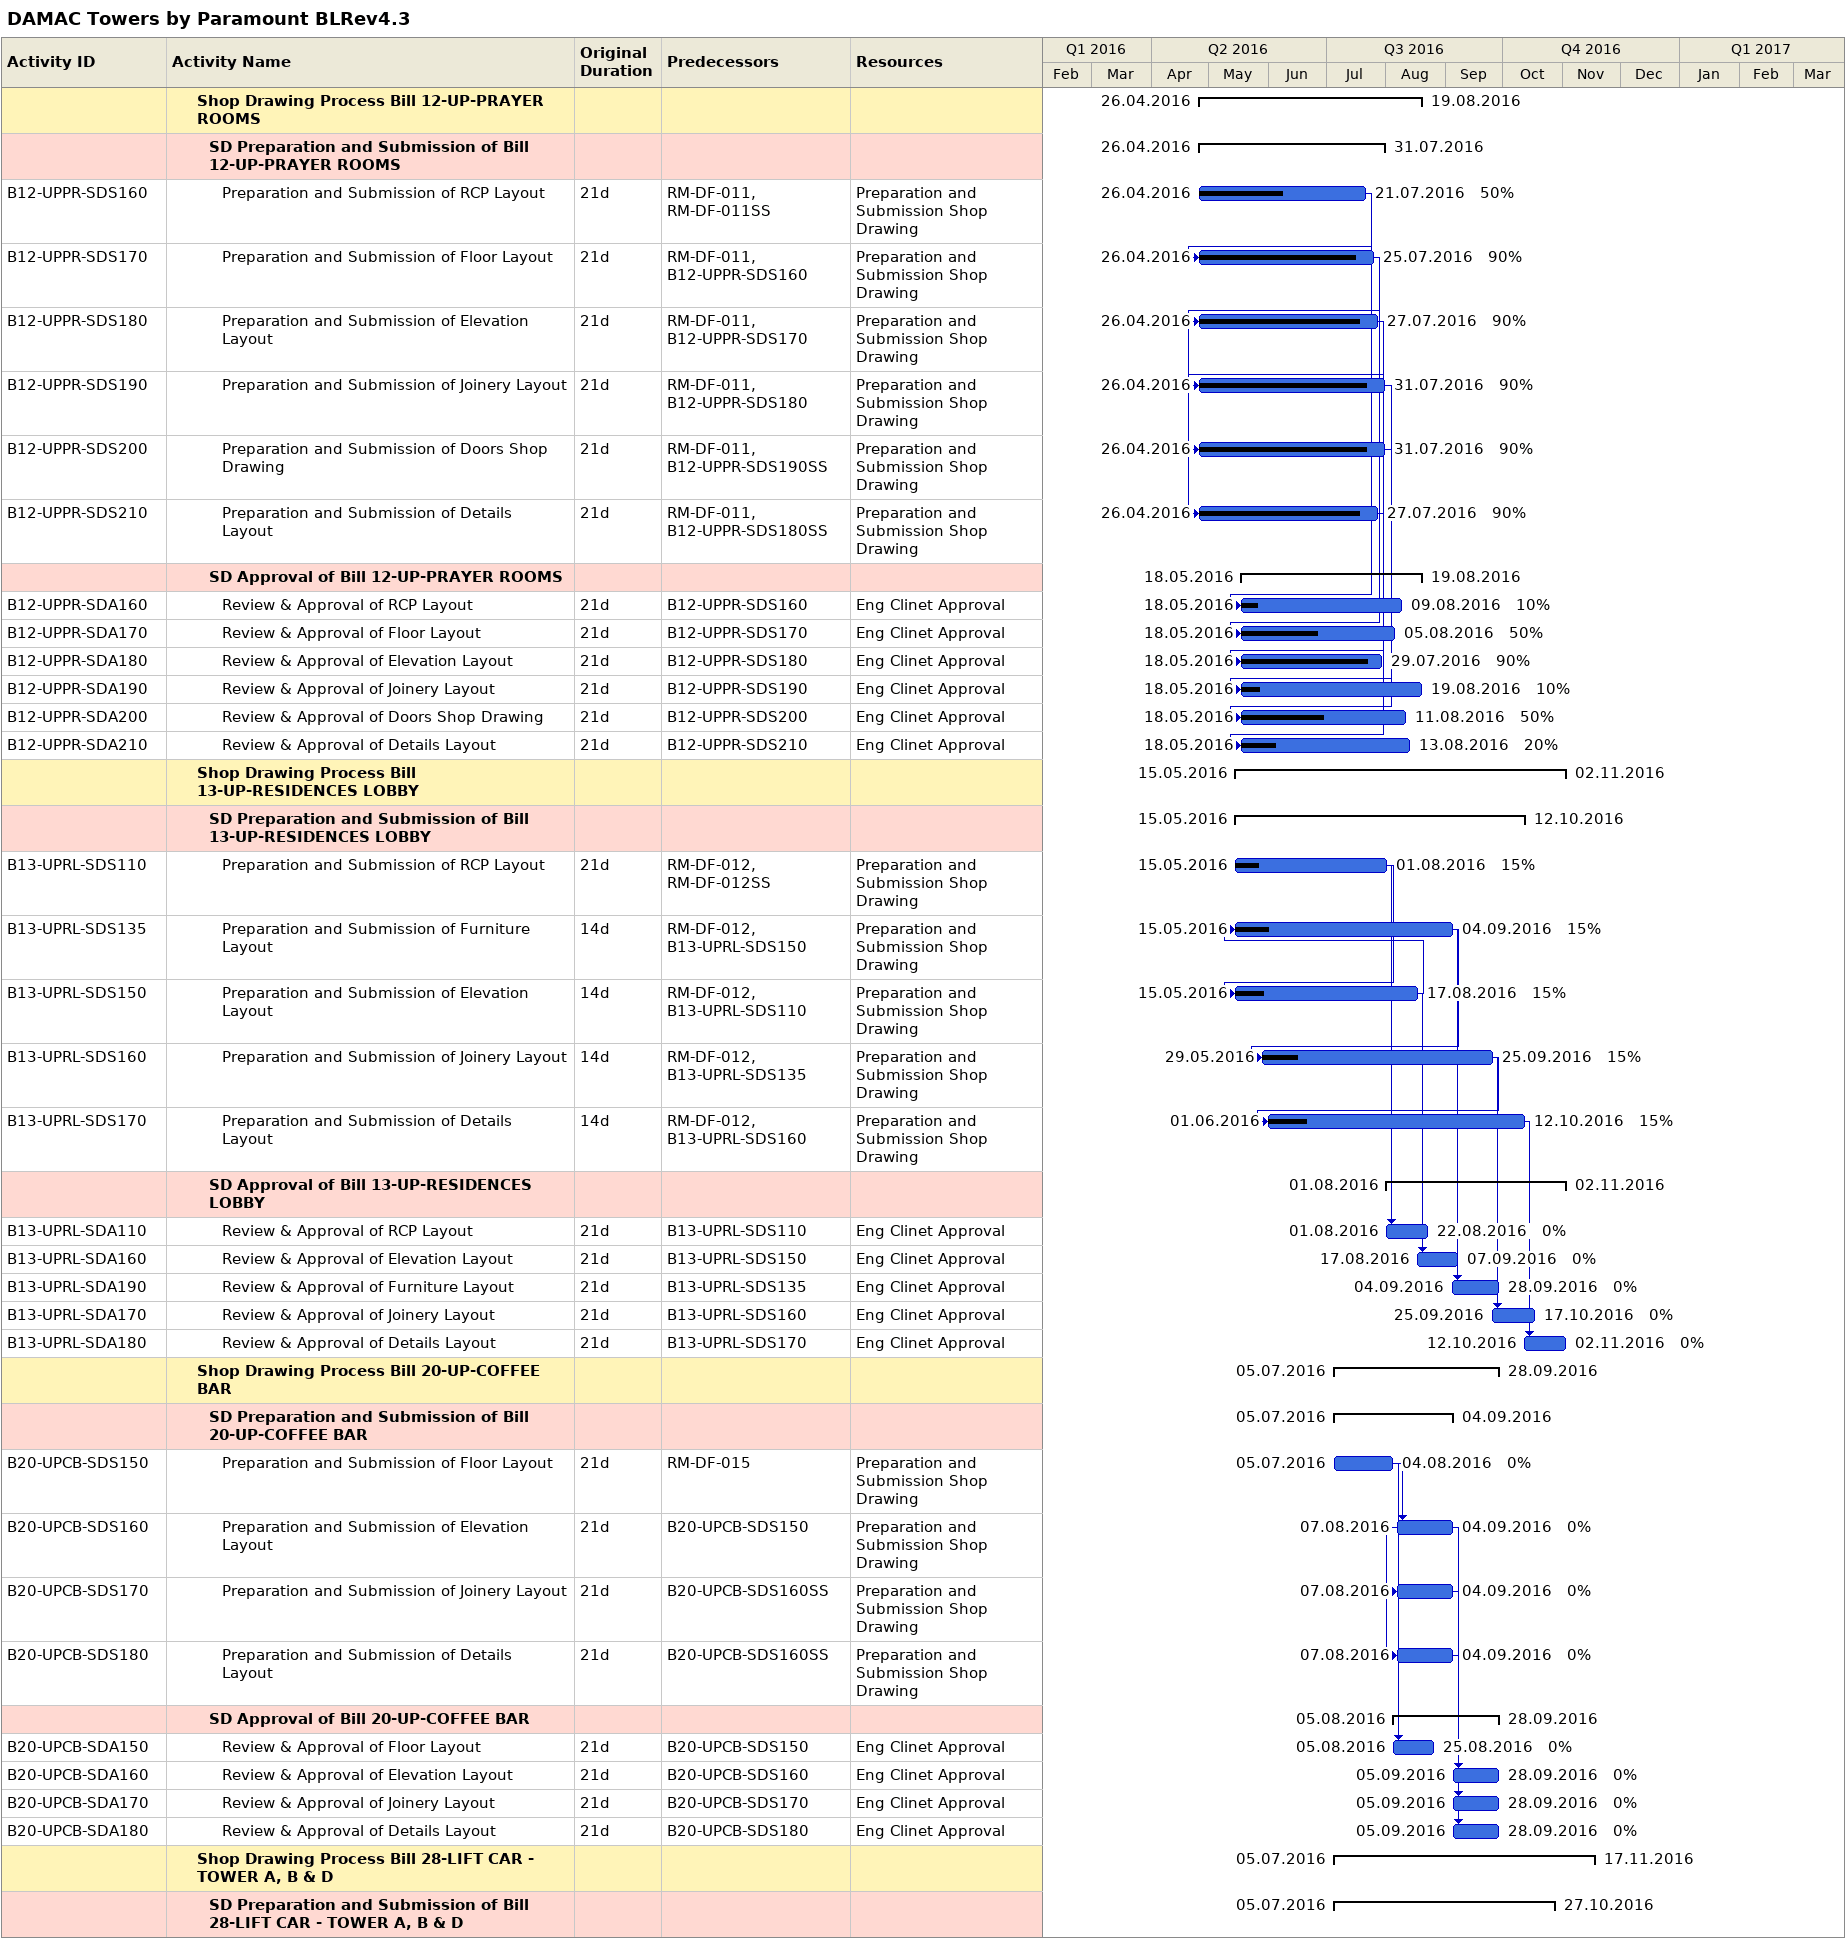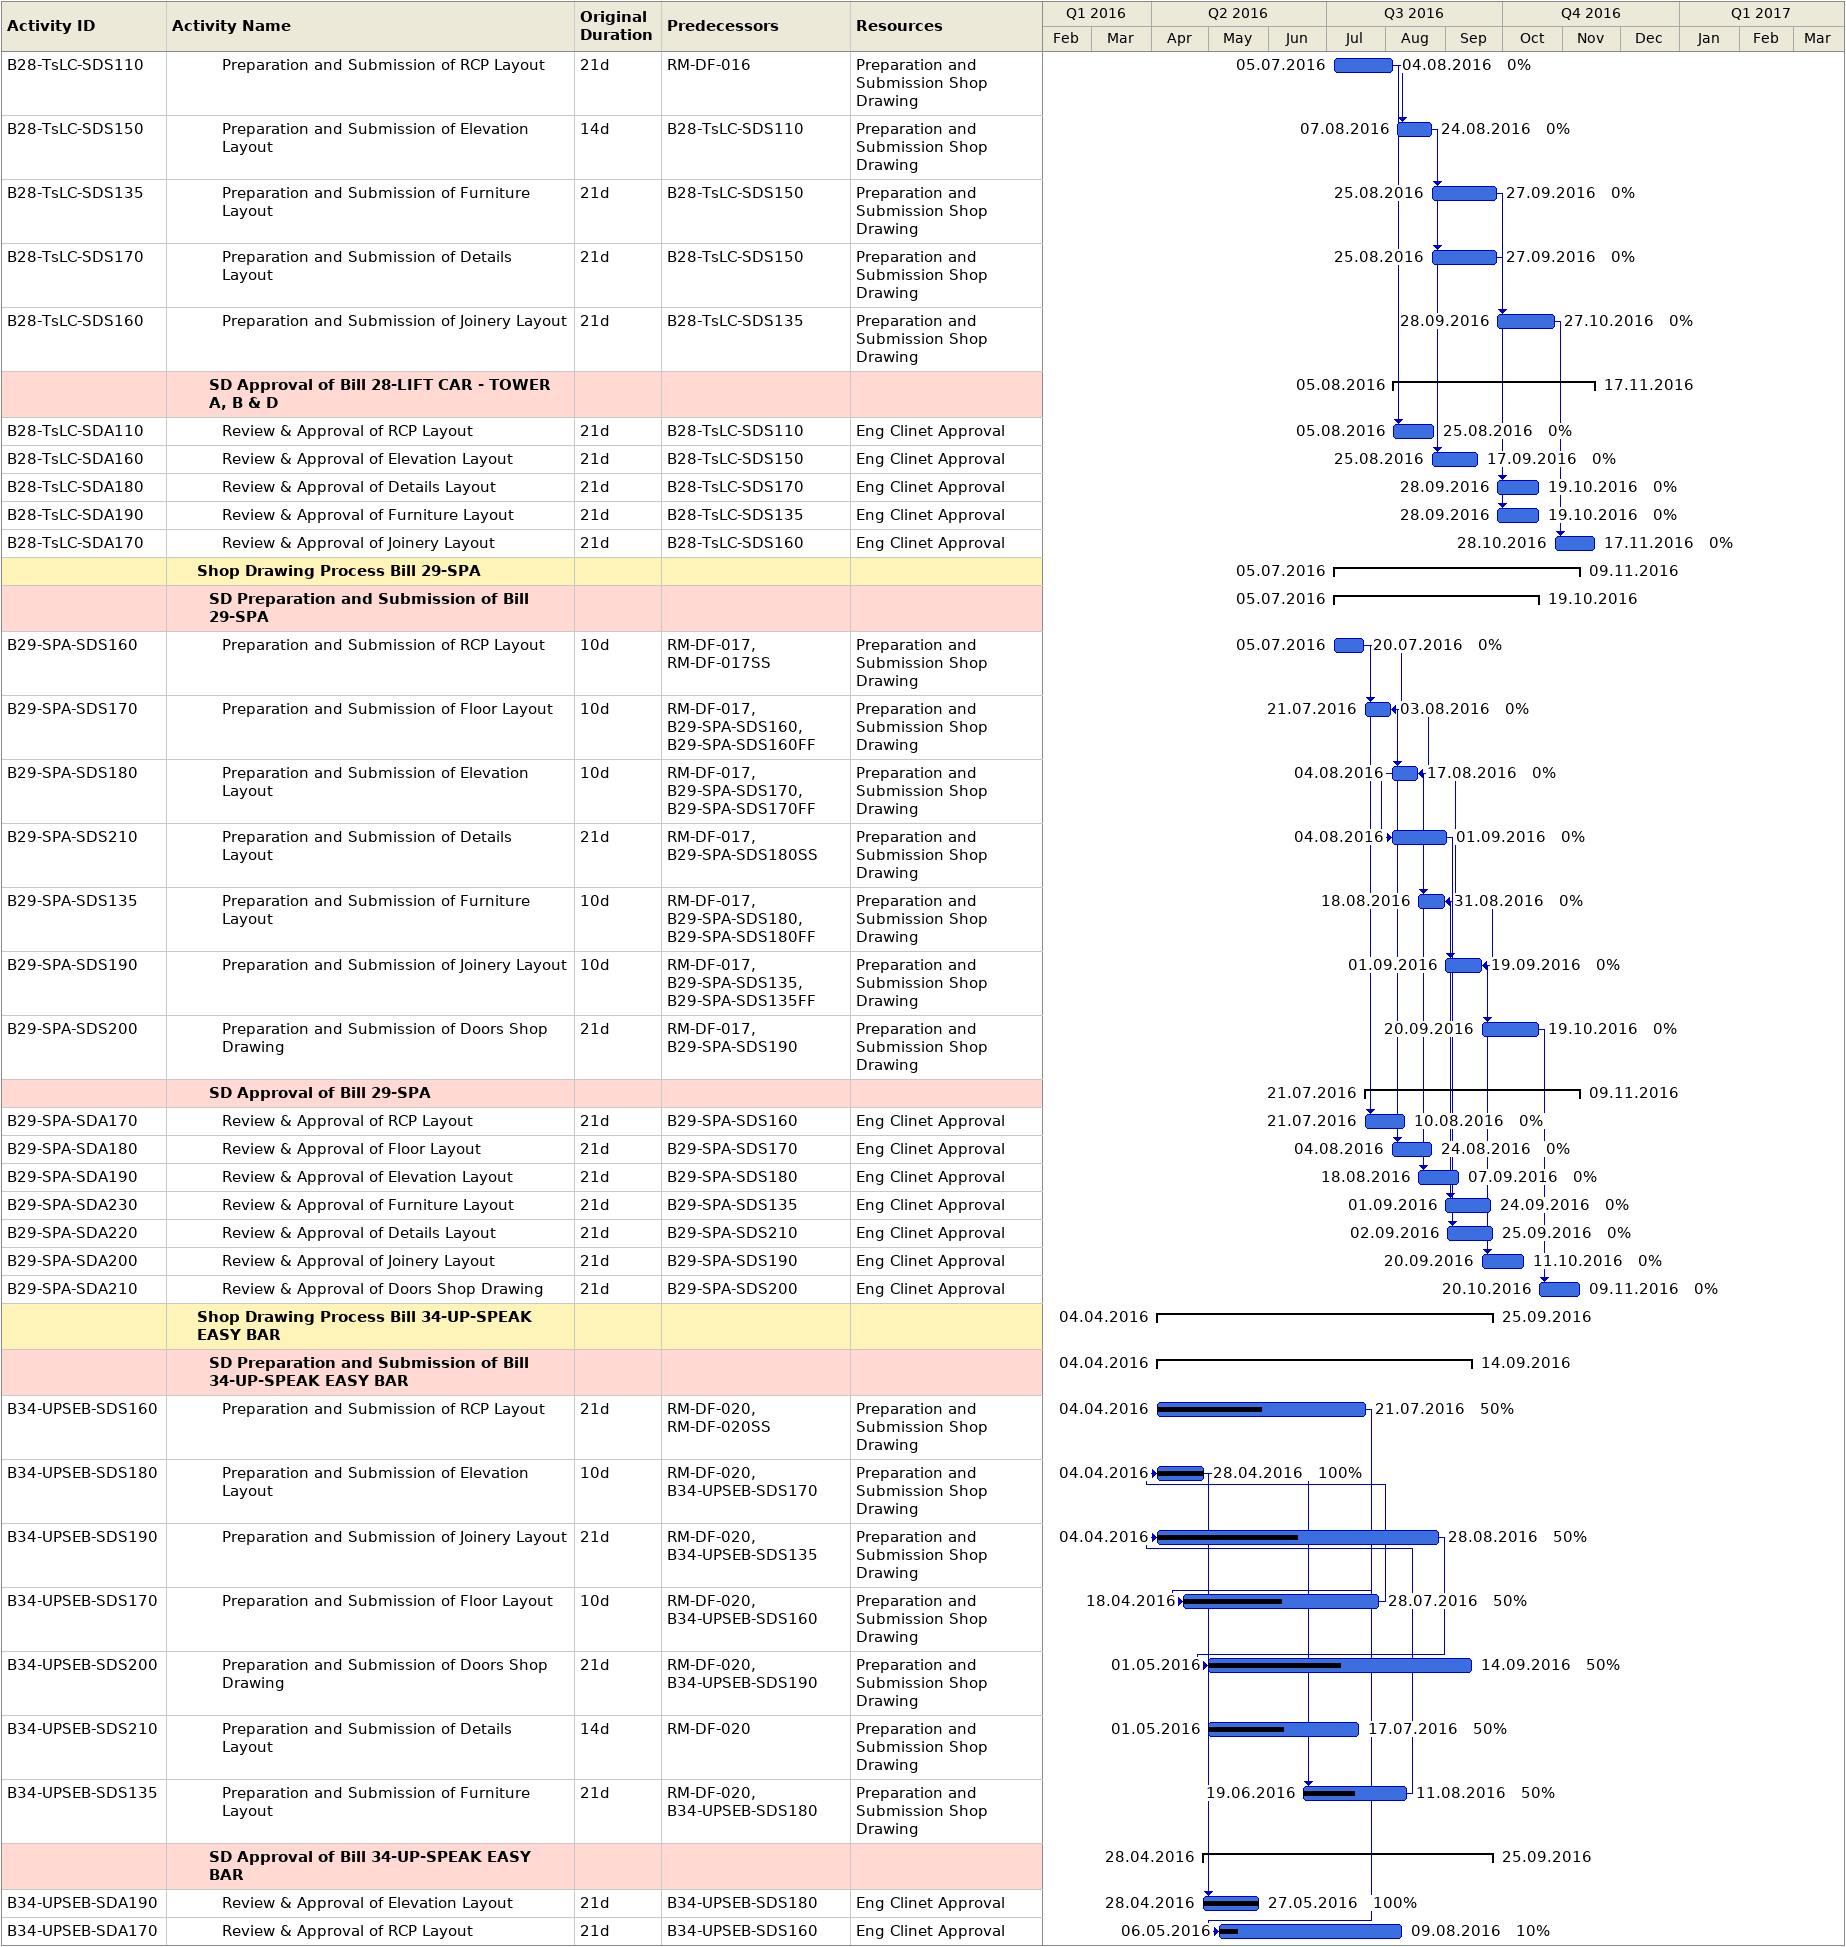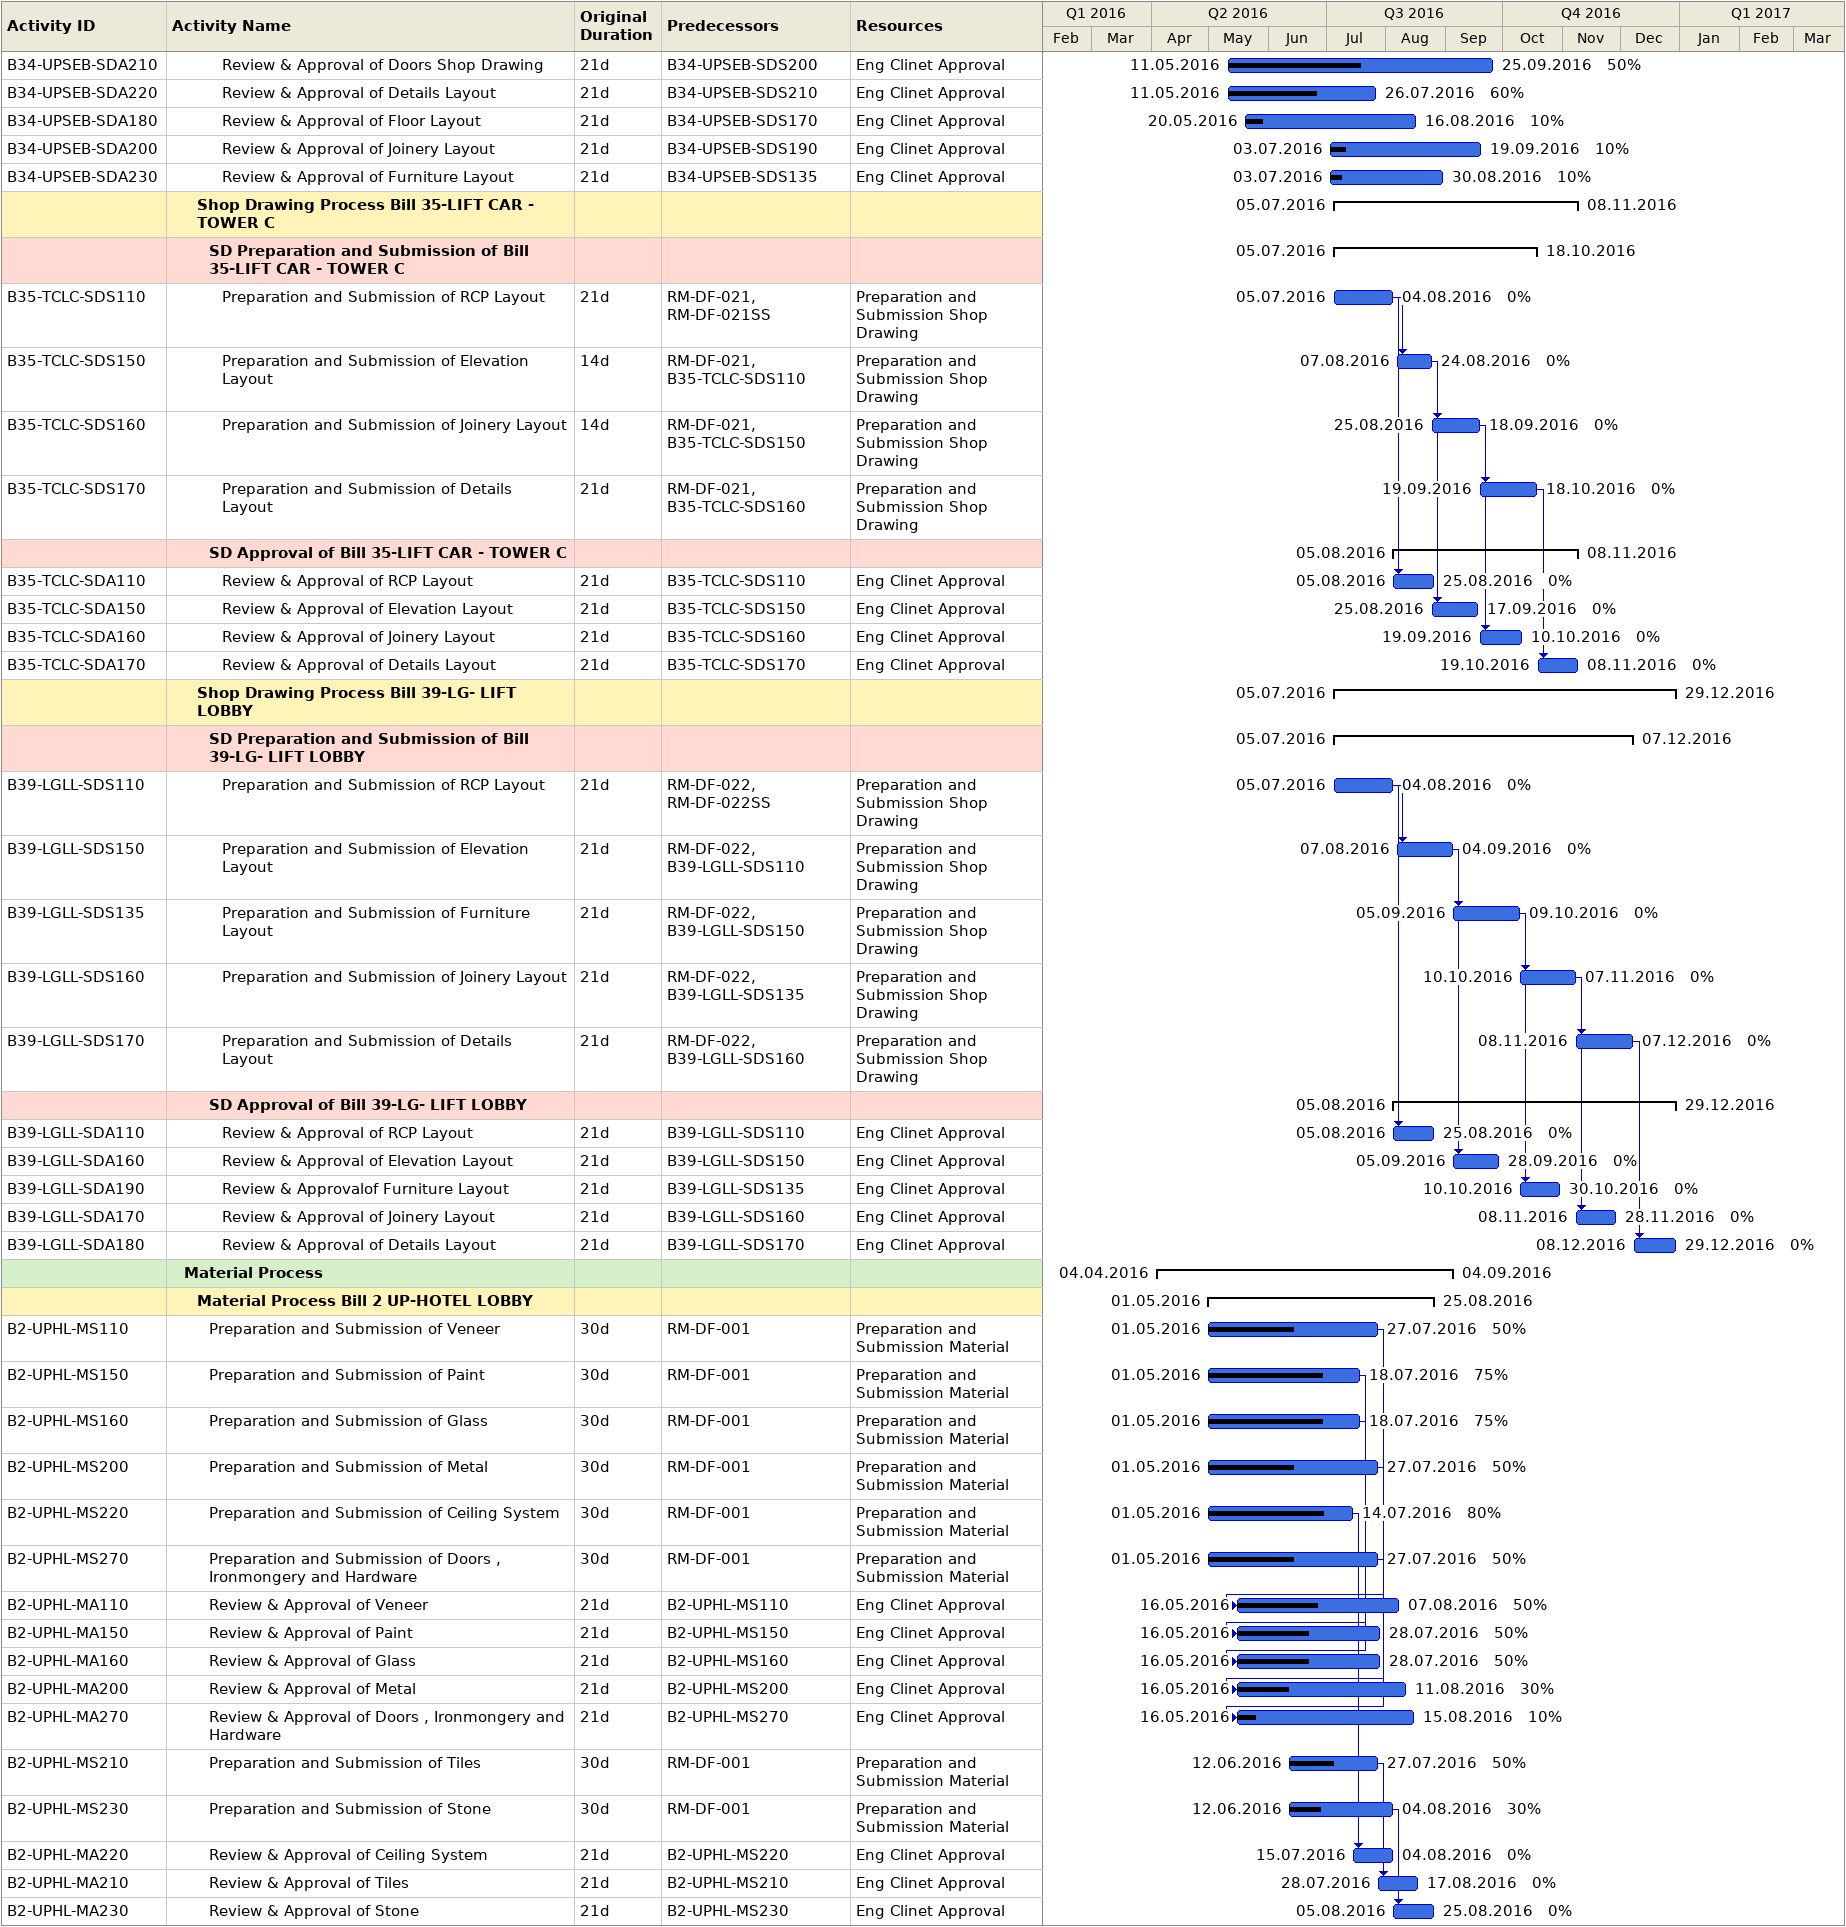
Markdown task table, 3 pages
DAMAC Towers by Paramount BLRev4.3

| ID | Level | Task | Original duration | Start | Finish | Predecessors | Resources | % complete |
|---|---|---|---|---|---|---|---|---|
|  | 3 | **Shop Drawing Process Bill 12-UP-PRAYER ROOMS** |  | 2016-04-26 | 2016-08-19 |  |  |  |
|  | 4 | **SD Preparation and Submission of Bill 12-UP-PRAYER ROOMS** |  | 2016-04-26 | 2016-07-31 |  |  |  |
| B12-UPPR-SDS160 | 5 | Preparation and Submission of RCP Layout | 21d | 2016-04-26 | 2016-07-21 | RM-DF-011, RM-DF-011SS | Preparation and Submission Shop Drawing | 50 |
| B12-UPPR-SDS170 | 5 | Preparation and Submission of Floor Layout | 21d | 2016-04-26 | 2016-07-25 | RM-DF-011, B12-UPPR-SDS160 | Preparation and Submission Shop Drawing | 90 |
| B12-UPPR-SDS180 | 5 | Preparation and Submission of Elevation Layout | 21d | 2016-04-26 | 2016-07-27 | RM-DF-011, B12-UPPR-SDS170 | Preparation and Submission Shop Drawing | 90 |
| B12-UPPR-SDS190 | 5 | Preparation and Submission of Joinery Layout | 21d | 2016-04-26 | 2016-07-31 | RM-DF-011, B12-UPPR-SDS180 | Preparation and Submission Shop Drawing | 90 |
| B12-UPPR-SDS200 | 5 | Preparation and Submission of Doors Shop Drawing | 21d | 2016-04-26 | 2016-07-31 | RM-DF-011, B12-UPPR-SDS190SS | Preparation and Submission Shop Drawing | 90 |
| B12-UPPR-SDS210 | 5 | Preparation and Submission of Details Layout | 21d | 2016-04-26 | 2016-07-27 | RM-DF-011, B12-UPPR-SDS180SS | Preparation and Submission Shop Drawing | 90 |
|  | 4 | **SD Approval of Bill 12-UP-PRAYER ROOMS** |  | 2016-05-18 | 2016-08-19 |  |  |  |
| B12-UPPR-SDA160 | 5 | Review & Approval of RCP Layout | 21d | 2016-05-18 | 2016-08-09 | B12-UPPR-SDS160 | Eng Clinet Approval | 10 |
| B12-UPPR-SDA170 | 5 | Review & Approval of Floor Layout | 21d | 2016-05-18 | 2016-08-05 | B12-UPPR-SDS170 | Eng Clinet Approval | 50 |
| B12-UPPR-SDA180 | 5 | Review & Approval of Elevation Layout | 21d | 2016-05-18 | 2016-07-29 | B12-UPPR-SDS180 | Eng Clinet Approval | 90 |
| B12-UPPR-SDA190 | 5 | Review & Approval of Joinery Layout | 21d | 2016-05-18 | 2016-08-19 | B12-UPPR-SDS190 | Eng Clinet Approval | 10 |
| B12-UPPR-SDA200 | 5 | Review & Approval of Doors Shop Drawing | 21d | 2016-05-18 | 2016-08-11 | B12-UPPR-SDS200 | Eng Clinet Approval | 50 |
| B12-UPPR-SDA210 | 5 | Review & Approval of Details Layout | 21d | 2016-05-18 | 2016-08-13 | B12-UPPR-SDS210 | Eng Clinet Approval | 20 |
|  | 3 | **Shop Drawing Process Bill 13-UP-RESIDENCES LOBBY** |  | 2016-05-15 | 2016-11-02 |  |  |  |
|  | 4 | **SD Preparation and Submission of Bill 13-UP-RESIDENCES LOBBY** |  | 2016-05-15 | 2016-10-12 |  |  |  |
| B13-UPRL-SDS110 | 5 | Preparation and Submission of RCP Layout | 21d | 2016-05-15 | 2016-08-01 | RM-DF-012, RM-DF-012SS | Preparation and Submission Shop Drawing | 15 |
| B13-UPRL-SDS135 | 5 | Preparation and Submission of Furniture Layout | 14d | 2016-05-15 | 2016-09-04 | RM-DF-012, B13-UPRL-SDS150 | Preparation and Submission Shop Drawing | 15 |
| B13-UPRL-SDS150 | 5 | Preparation and Submission of Elevation Layout | 14d | 2016-05-15 | 2016-08-17 | RM-DF-012, B13-UPRL-SDS110 | Preparation and Submission Shop Drawing | 15 |
| B13-UPRL-SDS160 | 5 | Preparation and Submission of Joinery Layout | 14d | 2016-05-29 | 2016-09-25 | RM-DF-012, B13-UPRL-SDS135 | Preparation and Submission Shop Drawing | 15 |
| B13-UPRL-SDS170 | 5 | Preparation and Submission of Details Layout | 14d | 2016-06-01 | 2016-10-12 | RM-DF-012, B13-UPRL-SDS160 | Preparation and Submission Shop Drawing | 15 |
|  | 4 | **SD Approval of Bill 13-UP-RESIDENCES LOBBY** |  | 2016-08-01 | 2016-11-02 |  |  |  |
| B13-UPRL-SDA110 | 5 | Review & Approval of RCP Layout | 21d | 2016-08-01 | 2016-08-22 | B13-UPRL-SDS110 | Eng Clinet Approval | 0 |
| B13-UPRL-SDA160 | 5 | Review & Approval of Elevation Layout | 21d | 2016-08-17 | 2016-09-07 | B13-UPRL-SDS150 | Eng Clinet Approval | 0 |
| B13-UPRL-SDA190 | 5 | Review & Approval of Furniture Layout | 21d | 2016-09-04 | 2016-09-28 | B13-UPRL-SDS135 | Eng Clinet Approval | 0 |
| B13-UPRL-SDA170 | 5 | Review & Approval of Joinery Layout | 21d | 2016-09-25 | 2016-10-17 | B13-UPRL-SDS160 | Eng Clinet Approval | 0 |
| B13-UPRL-SDA180 | 5 | Review & Approval of Details Layout | 21d | 2016-10-12 | 2016-11-02 | B13-UPRL-SDS170 | Eng Clinet Approval | 0 |
|  | 3 | **Shop Drawing Process Bill 20-UP-COFFEE BAR** |  | 2016-07-05 | 2016-09-28 |  |  |  |
|  | 4 | **SD Preparation and Submission of Bill 20-UP-COFFEE BAR** |  | 2016-07-05 | 2016-09-04 |  |  |  |
| B20-UPCB-SDS150 | 5 | Preparation and Submission of Floor Layout | 21d | 2016-07-05 | 2016-08-04 | RM-DF-015 | Preparation and Submission Shop Drawing | 0 |
| B20-UPCB-SDS160 | 5 | Preparation and Submission of Elevation Layout | 21d | 2016-08-07 | 2016-09-04 | B20-UPCB-SDS150 | Preparation and Submission Shop Drawing | 0 |
| B20-UPCB-SDS170 | 5 | Preparation and Submission of Joinery Layout | 21d | 2016-08-07 | 2016-09-04 | B20-UPCB-SDS160SS | Preparation and Submission Shop Drawing | 0 |
| B20-UPCB-SDS180 | 5 | Preparation and Submission of Details Layout | 21d | 2016-08-07 | 2016-09-04 | B20-UPCB-SDS160SS | Preparation and Submission Shop Drawing | 0 |
|  | 4 | **SD Approval of Bill 20-UP-COFFEE BAR** |  | 2016-08-05 | 2016-09-28 |  |  |  |
| B20-UPCB-SDA150 | 5 | Review & Approval of Floor Layout | 21d | 2016-08-05 | 2016-08-25 | B20-UPCB-SDS150 | Eng Clinet Approval | 0 |
| B20-UPCB-SDA160 | 5 | Review & Approval of Elevation Layout | 21d | 2016-09-05 | 2016-09-28 | B20-UPCB-SDS160 | Eng Clinet Approval | 0 |
| B20-UPCB-SDA170 | 5 | Review & Approval of Joinery Layout | 21d | 2016-09-05 | 2016-09-28 | B20-UPCB-SDS170 | Eng Clinet Approval | 0 |
| B20-UPCB-SDA180 | 5 | Review & Approval of Details Layout | 21d | 2016-09-05 | 2016-09-28 | B20-UPCB-SDS180 | Eng Clinet Approval | 0 |
|  | 3 | **Shop Drawing Process Bill 28-LIFT CAR - TOWER A, B & D** |  | 2016-07-05 | 2016-11-17 |  |  |  |
|  | 4 | **SD Preparation and Submission of Bill 28-LIFT CAR - TOWER A, B & D** |  | 2016-07-05 | 2016-10-27 |  |  |  |
| B28-TsLC-SDS110 | 5 | Preparation and Submission of RCP Layout | 21d | 2016-07-05 | 2016-08-04 | RM-DF-016 | Preparation and Submission Shop Drawing | 0 |
| B28-TsLC-SDS150 | 5 | Preparation and Submission of Elevation Layout | 14d | 2016-08-07 | 2016-08-24 | B28-TsLC-SDS110 | Preparation and Submission Shop Drawing | 0 |
| B28-TsLC-SDS135 | 5 | Preparation and Submission of Furniture Layout | 21d | 2016-08-25 | 2016-09-27 | B28-TsLC-SDS150 | Preparation and Submission Shop Drawing | 0 |
| B28-TsLC-SDS170 | 5 | Preparation and Submission of Details Layout | 21d | 2016-08-25 | 2016-09-27 | B28-TsLC-SDS150 | Preparation and Submission Shop Drawing | 0 |
| B28-TsLC-SDS160 | 5 | Preparation and Submission of Joinery Layout | 21d | 2016-09-28 | 2016-10-27 | B28-TsLC-SDS135 | Preparation and Submission Shop Drawing | 0 |
|  | 4 | **SD Approval of Bill 28-LIFT CAR - TOWER A, B & D** |  | 2016-08-05 | 2016-11-17 |  |  |  |
| B28-TsLC-SDA110 | 5 | Review & Approval of RCP Layout | 21d | 2016-08-05 | 2016-08-25 | B28-TsLC-SDS110 | Eng Clinet Approval | 0 |
| B28-TsLC-SDA160 | 5 | Review & Approval of Elevation Layout | 21d | 2016-08-25 | 2016-09-17 | B28-TsLC-SDS150 | Eng Clinet Approval | 0 |
| B28-TsLC-SDA180 | 5 | Review & Approval of Details Layout | 21d | 2016-09-28 | 2016-10-19 | B28-TsLC-SDS170 | Eng Clinet Approval | 0 |
| B28-TsLC-SDA190 | 5 | Review & Approval of Furniture Layout | 21d | 2016-09-28 | 2016-10-19 | B28-TsLC-SDS135 | Eng Clinet Approval | 0 |
| B28-TsLC-SDA170 | 5 | Review & Approval of Joinery Layout | 21d | 2016-10-28 | 2016-11-17 | B28-TsLC-SDS160 | Eng Clinet Approval | 0 |
|  | 3 | **Shop Drawing Process Bill 29-SPA** |  | 2016-07-05 | 2016-11-09 |  |  |  |
|  | 4 | **SD Preparation and Submission of Bill 29-SPA** |  | 2016-07-05 | 2016-10-19 |  |  |  |
| B29-SPA-SDS160 | 5 | Preparation and Submission of RCP Layout | 10d | 2016-07-05 | 2016-07-20 | RM-DF-017, RM-DF-017SS | Preparation and Submission Shop Drawing | 0 |
| B29-SPA-SDS170 | 5 | Preparation and Submission of Floor Layout | 10d | 2016-07-21 | 2016-08-03 | RM-DF-017, B29-SPA-SDS160, B29-SPA-SDS160FF | Preparation and Submission Shop Drawing | 0 |
| B29-SPA-SDS180 | 5 | Preparation and Submission of Elevation Layout | 10d | 2016-08-04 | 2016-08-17 | RM-DF-017, B29-SPA-SDS170, B29-SPA-SDS170FF | Preparation and Submission Shop Drawing | 0 |
| B29-SPA-SDS210 | 5 | Preparation and Submission of Details Layout | 21d | 2016-08-04 | 2016-09-01 | RM-DF-017, B29-SPA-SDS180SS | Preparation and Submission Shop Drawing | 0 |
| B29-SPA-SDS135 | 5 | Preparation and Submission of Furniture Layout | 10d | 2016-08-18 | 2016-08-31 | RM-DF-017, B29-SPA-SDS180, B29-SPA-SDS180FF | Preparation and Submission Shop Drawing | 0 |
| B29-SPA-SDS190 | 5 | Preparation and Submission of Joinery Layout | 10d | 2016-09-01 | 2016-09-19 | RM-DF-017, B29-SPA-SDS135, B29-SPA-SDS135FF | Preparation and Submission Shop Drawing | 0 |
| B29-SPA-SDS200 | 5 | Preparation and Submission of Doors Shop Drawing | 21d | 2016-09-20 | 2016-10-19 | RM-DF-017, B29-SPA-SDS190 | Preparation and Submission Shop Drawing | 0 |
|  | 4 | **SD Approval of Bill 29-SPA** |  | 2016-07-21 | 2016-11-09 |  |  |  |
| B29-SPA-SDA170 | 5 | Review & Approval of RCP Layout | 21d | 2016-07-21 | 2016-08-10 | B29-SPA-SDS160 | Eng Clinet Approval | 0 |
| B29-SPA-SDA180 | 5 | Review & Approval of Floor Layout | 21d | 2016-08-04 | 2016-08-24 | B29-SPA-SDS170 | Eng Clinet Approval | 0 |
| B29-SPA-SDA190 | 5 | Review & Approval of Elevation Layout | 21d | 2016-08-18 | 2016-09-07 | B29-SPA-SDS180 | Eng Clinet Approval | 0 |
| B29-SPA-SDA230 | 5 | Review & Approval of Furniture Layout | 21d | 2016-09-01 | 2016-09-24 | B29-SPA-SDS135 | Eng Clinet Approval | 0 |
| B29-SPA-SDA220 | 5 | Review & Approval of Details Layout | 21d | 2016-09-02 | 2016-09-25 | B29-SPA-SDS210 | Eng Clinet Approval | 0 |
| B29-SPA-SDA200 | 5 | Review & Approval of Joinery Layout | 21d | 2016-09-20 | 2016-10-11 | B29-SPA-SDS190 | Eng Clinet Approval | 0 |
| B29-SPA-SDA210 | 5 | Review & Approval of Doors Shop Drawing | 21d | 2016-10-20 | 2016-11-09 | B29-SPA-SDS200 | Eng Clinet Approval | 0 |
|  | 3 | **Shop Drawing Process Bill 34-UP-SPEAK EASY BAR** |  | 2016-04-04 | 2016-09-25 |  |  |  |
|  | 4 | **SD Preparation and Submission of Bill 34-UP-SPEAK EASY BAR** |  | 2016-04-04 | 2016-09-14 |  |  |  |
| B34-UPSEB-SDS160 | 5 | Preparation and Submission of RCP Layout | 21d | 2016-04-04 | 2016-07-21 | RM-DF-020, RM-DF-020SS | Preparation and Submission Shop Drawing | 50 |
| B34-UPSEB-SDS180 | 5 | Preparation and Submission of Elevation Layout | 10d | 2016-04-04 | 2016-04-28 | RM-DF-020, B34-UPSEB-SDS170 | Preparation and Submission Shop Drawing | 100 |
| B34-UPSEB-SDS190 | 5 | Preparation and Submission of Joinery Layout | 21d | 2016-04-04 | 2016-08-28 | RM-DF-020, B34-UPSEB-SDS135 | Preparation and Submission Shop Drawing | 50 |
| B34-UPSEB-SDS170 | 5 | Preparation and Submission of Floor Layout | 10d | 2016-04-18 | 2016-07-28 | RM-DF-020, B34-UPSEB-SDS160 | Preparation and Submission Shop Drawing | 50 |
| B34-UPSEB-SDS200 | 5 | Preparation and Submission of Doors Shop Drawing | 21d | 2016-05-01 | 2016-09-14 | RM-DF-020, B34-UPSEB-SDS190 | Preparation and Submission Shop Drawing | 50 |
| B34-UPSEB-SDS210 | 5 | Preparation and Submission of Details Layout | 14d | 2016-05-01 | 2016-07-17 | RM-DF-020 | Preparation and Submission Shop Drawing | 50 |
| B34-UPSEB-SDS135 | 5 | Preparation and Submission of Furniture Layout | 21d | 2016-06-19 | 2016-08-11 | RM-DF-020, B34-UPSEB-SDS180 | Preparation and Submission Shop Drawing | 50 |
|  | 4 | **SD Approval of Bill 34-UP-SPEAK EASY BAR** |  | 2016-04-28 | 2016-09-25 |  |  |  |
| B34-UPSEB-SDA190 | 5 | Review & Approval of Elevation Layout | 21d | 2016-04-28 | 2016-05-27 | B34-UPSEB-SDS180 | Eng Clinet Approval | 100 |
| B34-UPSEB-SDA170 | 5 | Review & Approval of RCP Layout | 21d | 2016-05-06 | 2016-08-09 | B34-UPSEB-SDS160 | Eng Clinet Approval | 10 |
| B34-UPSEB-SDA210 | 5 | Review & Approval of Doors Shop Drawing | 21d | 2016-05-11 | 2016-09-25 | B34-UPSEB-SDS200 | Eng Clinet Approval | 50 |
| B34-UPSEB-SDA220 | 5 | Review & Approval of Details Layout | 21d | 2016-05-11 | 2016-07-26 | B34-UPSEB-SDS210 | Eng Clinet Approval | 60 |
| B34-UPSEB-SDA180 | 5 | Review & Approval of Floor Layout | 21d | 2016-05-20 | 2016-08-16 | B34-UPSEB-SDS170 | Eng Clinet Approval | 10 |
| B34-UPSEB-SDA200 | 5 | Review & Approval of Joinery Layout | 21d | 2016-07-03 | 2016-09-19 | B34-UPSEB-SDS190 | Eng Clinet Approval | 10 |
| B34-UPSEB-SDA230 | 5 | Review & Approval of Furniture Layout | 21d | 2016-07-03 | 2016-08-30 | B34-UPSEB-SDS135 | Eng Clinet Approval | 10 |
|  | 3 | **Shop Drawing Process Bill 35-LIFT CAR - TOWER C** |  | 2016-07-05 | 2016-11-08 |  |  |  |
|  | 4 | **SD Preparation and Submission of Bill 35-LIFT CAR - TOWER C** |  | 2016-07-05 | 2016-10-18 |  |  |  |
| B35-TCLC-SDS110 | 5 | Preparation and Submission of RCP Layout | 21d | 2016-07-05 | 2016-08-04 | RM-DF-021, RM-DF-021SS | Preparation and Submission Shop Drawing | 0 |
| B35-TCLC-SDS150 | 5 | Preparation and Submission of Elevation Layout | 14d | 2016-08-07 | 2016-08-24 | RM-DF-021, B35-TCLC-SDS110 | Preparation and Submission Shop Drawing | 0 |
| B35-TCLC-SDS160 | 5 | Preparation and Submission of Joinery Layout | 14d | 2016-08-25 | 2016-09-18 | RM-DF-021, B35-TCLC-SDS150 | Preparation and Submission Shop Drawing | 0 |
| B35-TCLC-SDS170 | 5 | Preparation and Submission of Details Layout | 21d | 2016-09-19 | 2016-10-18 | RM-DF-021, B35-TCLC-SDS160 | Preparation and Submission Shop Drawing | 0 |
|  | 4 | **SD Approval of Bill 35-LIFT CAR - TOWER C** |  | 2016-08-05 | 2016-11-08 |  |  |  |
| B35-TCLC-SDA110 | 5 | Review & Approval of RCP Layout | 21d | 2016-08-05 | 2016-08-25 | B35-TCLC-SDS110 | Eng Clinet Approval | 0 |
| B35-TCLC-SDA150 | 5 | Review & Approval of Elevation Layout | 21d | 2016-08-25 | 2016-09-17 | B35-TCLC-SDS150 | Eng Clinet Approval | 0 |
| B35-TCLC-SDA160 | 5 | Review & Approval of Joinery Layout | 21d | 2016-09-19 | 2016-10-10 | B35-TCLC-SDS160 | Eng Clinet Approval | 0 |
| B35-TCLC-SDA170 | 5 | Review & Approval of Details Layout | 21d | 2016-10-19 | 2016-11-08 | B35-TCLC-SDS170 | Eng Clinet Approval | 0 |
|  | 3 | **Shop Drawing Process Bill 39-LG- LIFT LOBBY** |  | 2016-07-05 | 2016-12-29 |  |  |  |
|  | 4 | **SD Preparation and Submission of Bill 39-LG- LIFT LOBBY** |  | 2016-07-05 | 2016-12-07 |  |  |  |
| B39-LGLL-SDS110 | 5 | Preparation and Submission of RCP Layout | 21d | 2016-07-05 | 2016-08-04 | RM-DF-022, RM-DF-022SS | Preparation and Submission Shop Drawing | 0 |
| B39-LGLL-SDS150 | 5 | Preparation and Submission of Elevation Layout | 21d | 2016-08-07 | 2016-09-04 | RM-DF-022, B39-LGLL-SDS110 | Preparation and Submission Shop Drawing | 0 |
| B39-LGLL-SDS135 | 5 | Preparation and Submission of Furniture Layout | 21d | 2016-09-05 | 2016-10-09 | RM-DF-022, B39-LGLL-SDS150 | Preparation and Submission Shop Drawing | 0 |
| B39-LGLL-SDS160 | 5 | Preparation and Submission of Joinery Layout | 21d | 2016-10-10 | 2016-11-07 | RM-DF-022, B39-LGLL-SDS135 | Preparation and Submission Shop Drawing | 0 |
| B39-LGLL-SDS170 | 5 | Preparation and Submission of Details Layout | 21d | 2016-11-08 | 2016-12-07 | RM-DF-022, B39-LGLL-SDS160 | Preparation and Submission Shop Drawing | 0 |
|  | 4 | **SD Approval of Bill 39-LG- LIFT LOBBY** |  | 2016-08-05 | 2016-12-29 |  |  |  |
| B39-LGLL-SDA110 | 5 | Review & Approval of RCP Layout | 21d | 2016-08-05 | 2016-08-25 | B39-LGLL-SDS110 | Eng Clinet Approval | 0 |
| B39-LGLL-SDA160 | 5 | Review & Approval of Elevation Layout | 21d | 2016-09-05 | 2016-09-28 | B39-LGLL-SDS150 | Eng Clinet Approval | 0 |
| B39-LGLL-SDA190 | 5 | Review & Approvalof Furniture Layout | 21d | 2016-10-10 | 2016-10-30 | B39-LGLL-SDS135 | Eng Clinet Approval | 0 |
| B39-LGLL-SDA170 | 5 | Review & Approval of Joinery Layout | 21d | 2016-11-08 | 2016-11-28 | B39-LGLL-SDS160 | Eng Clinet Approval | 0 |
| B39-LGLL-SDA180 | 5 | Review & Approval of Details Layout | 21d | 2016-12-08 | 2016-12-29 | B39-LGLL-SDS170 | Eng Clinet Approval | 0 |
|  | 2 | **Material Process** |  | 2016-04-04 | 2016-09-04 |  |  |  |
|  | 3 | **Material Process Bill 2 UP-HOTEL LOBBY** |  | 2016-05-01 | 2016-08-25 |  |  |  |
| B2-UPHL-MS110 | 4 | Preparation and Submission of Veneer | 30d | 2016-05-01 | 2016-07-27 | RM-DF-001 | Preparation and Submission Material | 50 |
| B2-UPHL-MS150 | 4 | Preparation and Submission of Paint | 30d | 2016-05-01 | 2016-07-18 | RM-DF-001 | Preparation and Submission Material | 75 |
| B2-UPHL-MS160 | 4 | Preparation and Submission of Glass | 30d | 2016-05-01 | 2016-07-18 | RM-DF-001 | Preparation and Submission Material | 75 |
| B2-UPHL-MS200 | 4 | Preparation and Submission of Metal | 30d | 2016-05-01 | 2016-07-27 | RM-DF-001 | Preparation and Submission Material | 50 |
| B2-UPHL-MS220 | 4 | Preparation and Submission of Ceiling System | 30d | 2016-05-01 | 2016-07-14 | RM-DF-001 | Preparation and Submission Material | 80 |
| B2-UPHL-MS270 | 4 | Preparation and Submission of Doors , Ironmongery and Hardware | 30d | 2016-05-01 | 2016-07-27 | RM-DF-001 | Preparation and Submission Material | 50 |
| B2-UPHL-MA110 | 4 | Review & Approval of Veneer | 21d | 2016-05-16 | 2016-08-07 | B2-UPHL-MS110 | Eng Clinet Approval | 50 |
| B2-UPHL-MA150 | 4 | Review & Approval of Paint | 21d | 2016-05-16 | 2016-07-28 | B2-UPHL-MS150 | Eng Clinet Approval | 50 |
| B2-UPHL-MA160 | 4 | Review & Approval of Glass | 21d | 2016-05-16 | 2016-07-28 | B2-UPHL-MS160 | Eng Clinet Approval | 50 |
| B2-UPHL-MA200 | 4 | Review & Approval of Metal | 21d | 2016-05-16 | 2016-08-11 | B2-UPHL-MS200 | Eng Clinet Approval | 30 |
| B2-UPHL-MA270 | 4 | Review & Approval of Doors , Ironmongery and Hardware | 21d | 2016-05-16 | 2016-08-15 | B2-UPHL-MS270 | Eng Clinet Approval | 10 |
| B2-UPHL-MS210 | 4 | Preparation and Submission of Tiles | 30d | 2016-06-12 | 2016-07-27 | RM-DF-001 | Preparation and Submission Material | 50 |
| B2-UPHL-MS230 | 4 | Preparation and Submission of Stone | 30d | 2016-06-12 | 2016-08-04 | RM-DF-001 | Preparation and Submission Material | 30 |
| B2-UPHL-MA220 | 4 | Review & Approval of Ceiling System | 21d | 2016-07-15 | 2016-08-04 | B2-UPHL-MS220 | Eng Clinet Approval | 0 |
| B2-UPHL-MA210 | 4 | Review & Approval of Tiles | 21d | 2016-07-28 | 2016-08-17 | B2-UPHL-MS210 | Eng Clinet Approval | 0 |
| B2-UPHL-MA230 | 4 | Review & Approval of Stone | 21d | 2016-08-05 | 2016-08-25 | B2-UPHL-MS230 | Eng Clinet Approval | 0 |
